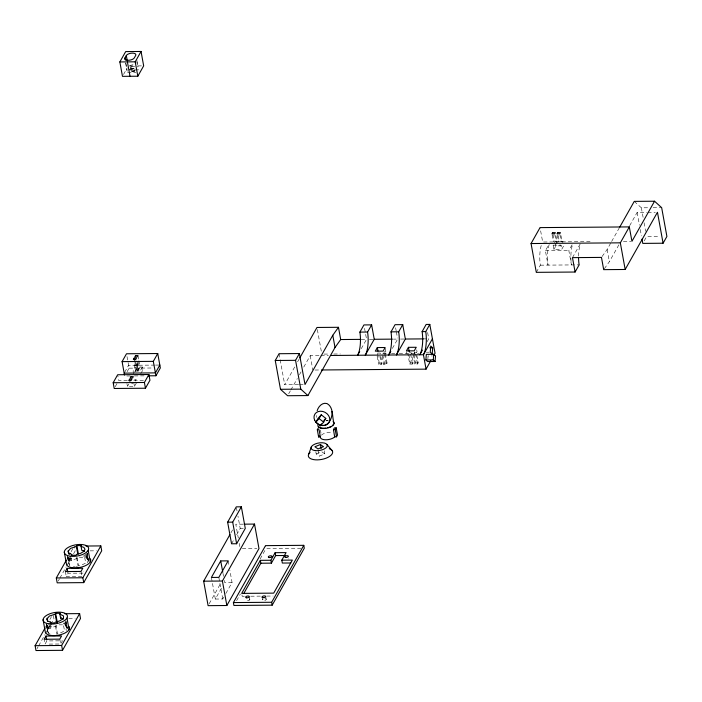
<?xml version="1.0" encoding="UTF-8"?>
<svg xmlns="http://www.w3.org/2000/svg" width="702" height="702" viewBox="0 0 702 702"><rect width="100%" height="100%" fill="white"/><g stroke="black" fill="none" stroke-linecap="round" stroke-linejoin="round"><path stroke-width="0.53" stroke-dasharray="3.51 2.63" d="M88.575 561.065L87.206 553.509L88.329 561.863L86.978 552.93M427.878 358.775L428.106 355.975L432.344 355.94M50.044 633.994L48.473 633.213L47.288 630.712L48.412 628.72L57.266 625.666L57.739 624.833L62.601 624.815L66.251 626.061L67.427 628.571L67.12 629.562L65.751 622.007L64.926 622.999L63.136 623.209L64.514 630.773L61.486 632.555L57.45 633.616L55.923 625.236M67.69 556.8L69.682 565.514L68.559 562.82L69.63 561.021L78.484 557.967L78.949 557.134L85.881 557.59L87.46 558.362L88.347 560.494M123.534 74.456L127.246 67.875M115.216 386.714L117.717 382.283M124.666 372.262L128.598 365.294L154.44 365.093M127.159 371.656L129.115 368.181L126.878 355.87M133.634 373.955L133.108 371.077L135.354 367.093L142.383 367.041L142.901 369.919L140.654 373.903M134.53 372.367L135.881 369.972L135.354 367.093M134.907 362.329L136.241 369.664L135.451 371.06L133.924 362.68M138.899 360.775L140.04 367.058L139.25 368.453L136.908 368.471L137.697 367.076L136.934 362.881M136.715 382.353L134.468 386.337L127.448 386.398L128.791 384.003M137.25 362.311L138.575 369.647L137.794 371.042L135.89 360.565M142.383 367.041L140.137 371.025L133.108 371.077M135.293 381.072L136.197 379.475L133.854 379.492M66.883 559.231L67.936 557.362M71.113 551.737L73.227 547.99M58.248 580.958L59.31 579.089M59.837 578.15L66.181 566.909M66.708 565.97L70.937 558.476M73.578 553.79L75.167 550.973L74.28 546.121M81.871 576.298L66.251 576.421L68.05 573.236L83.67 573.113L83.31 571.165M45.674 626.93L46.727 625.061M49.903 619.436L51.483 616.628M37.039 648.657L38.101 646.788M38.628 645.849L44.972 634.608M45.498 633.669L50.254 625.236M50.781 624.297L53.957 618.673L53.071 613.82M49.21 644.085L60.662 643.997L62.452 640.812L46.841 640.935L45.042 644.12L44.156 639.259M298.596 384.573L284.705 384.678L294.928 366.567M297.613 361.793L299.227 358.933M288.68 393.822L290.295 390.953M290.83 390.005L297.297 378.545M299.447 374.728L301.061 371.867M303.755 367.093L310.223 355.633L319.831 355.563M230.967 532.774L232.573 529.922M231.555 543.787L234.099 539.276M236.644 534.766L240.207 528.457L237.96 516.11M209.187 603.764L220.963 582.879M223.78 597.156L222.745 598.99L215.33 599.052L222.06 587.118M361.276 348.701L366.558 339.338L364.127 325.965M225.851 593.48L232.064 582.467L229.826 570.121M236.6 600.71L240.347 594.067M260.152 558.95L265.514 549.455M377.448 353.088L380.177 353.071L382.011 363.153L381.335 364.347L378.606 364.364L379.282 363.171L377.448 353.088L378.124 351.895M382.213 356.265L383.678 364.329L386.416 364.303L387.083 363.109L385.258 353.027L385.924 351.834L385.301 348.376M392.383 348.464L397.665 339.092L393.41 339.127M383.678 364.329L384.354 363.136L382.52 353.053L385.258 353.027M409.714 364.127L410.38 362.925L408.555 352.852L411.284 352.825L413.118 362.908L412.443 364.101L409.714 364.127L407.88 354.045M412.952 354.001L414.785 364.084L417.514 364.066L418.19 362.864L416.356 352.79L417.032 351.588L416.716 349.859M427.185 341.655L428.773 338.847L427.465 331.642M414.785 364.084L415.461 362.89L413.627 352.808L416.356 352.79M549.201 244.498A17.62 5.563 89.6 0 0 548.025 265.11L545.41 250.711L548.867 244.577M536.302 272.341L540.347 265.172A17.62 5.563 89.6 0 1 541.523 244.559M553.896 249.456L555.914 245.875L563.724 245.814L561.697 249.394L553.896 249.456L553.106 245.138L553.781 243.936M554.457 242.743L555.133 241.549L562.934 241.488L563.408 244.085M572.139 245.928A17.62 5.563 89.6 0 0 571.454 264.926L568.831 250.526L572.297 244.393M572.472 257.634L581.458 241.707M602.097 256.52L607.142 249.438L611.135 242.357M611.635 241.47L619.173 228.106M604.317 268.761L609.371 261.679L619.524 243.682M629.676 225.684L637.153 212.425L646.77 212.346M644.217 240.847L646.603 236.618L659.424 236.521M84.503 555.396L85.39 554.317M77.141 557.537L78.659 565.917L80.625 565.531L85.723 563.074L84.345 555.51L86.574 554.773M321.367 435.196L321.455 435.091A7.819 3.571 -10.3 0 1 332.055 432.344M134.723 66.62C133.301 66.865 129.115 65.655 130.467 68.498L136.241 68.445M130.467 68.498L135.916 68.05M129.177 69.84C135.925 67.515 137.188 72.903 129.44 71.279M316.207 453.948L321.735 451.728L324.789 453.878L319.261 456.107L316.207 453.948L315.83 451.895M75.763 566.918L77.378 566.804M129.405 65.979L133.792 65.944M138.18 65.909L141.471 65.883M128.931 69.946L138.294 69.875L137.776 66.997A4.94 2.255 -10.3 0 0 137.82 65.804M131.037 70.867L134.889 70.841M127.58 72.341L135.907 72.271M634.257 201.377L641.365 207.81L648.841 207.757M653.114 207.722L661.661 207.652M647.841 212.337L655.317 212.285M590.084 241.637L542.672 242.014L540.049 227.606M623.394 241.374L630.87 241.321M553.106 245.138L560.916 245.077L561.697 249.394M545.41 250.711L568.831 250.526M540.347 265.172L579.132 264.873M361.17 339.382L366.558 339.338M369.445 339.312L374.245 339.277M400.552 339.066L405.352 339.031M423.446 338.89L426.64 338.864M383.976 351.851L385.924 351.834M426.342 352.22L429.264 352.202M323.999 354.089L329.44 354.054M333.801 354.019L340.33 353.966M382.783 353.632L390.4 353.571M391.488 353.562L394.761 353.536M399.113 353.501L418.708 353.352M320.902 355.554L328.387 355.493M379.282 363.171L382.011 363.153M384.354 363.136L387.083 363.109M410.38 362.925L413.118 362.908M415.461 362.89L418.19 362.864M155.519 365.084L159.828 365.049M129.115 368.181L152.808 367.988M136.241 369.664L138.575 369.647M135.881 369.972L142.901 369.919M315.014 370.024L321.542 369.972M126.851 375.991L130.089 375.965M134.389 375.93L146.235 375.842M127.325 380.449L118.708 380.519L117.839 375.719M133.792 380.396L143.48 380.317M131.607 383.476L133.169 383.467M299.657 384.564L303.94 384.529M243.076 524.175L235.784 524.227L238.303 538.065M240.207 528.457L243.252 528.431M242.322 548.701L256.888 548.578M301.026 548.236L266.049 548.508L265.523 545.629M90.031 550.859L96.402 550.807M232.064 582.467L224.649 582.52L224.28 580.466M244.349 596.252L242.216 596.27L241.69 593.392M250.746 596.209L260.354 596.13M266.751 596.077L273.157 596.033M68.822 618.559L75.193 618.506M73.333 566.768L74.868 566.865M49.842 625.736L51.386 626.087L50.921 626.921L47.095 625.657L46.472 624.499L47.85 632.063M68.305 557.958L72.13 559.222L72.604 558.388L71.051 558.037A8.643 3.949 -10.3 0 1 69.735 557.379M641.365 207.81L643.304 218.48M644.076 222.753L645.629 231.283M637.153 212.425L639.478 225.237M640.259 229.51L641.426 235.916M607.142 249.438L609.371 261.679M560.977 235.626L562.258 242.681M559.942 234.801L561.223 241.865M558.248 235.644L559.345 241.699M557.204 234.828L558.494 241.883M555.905 235.67L557.186 242.725M554.861 234.845L556.51 243.919M555.44 243.278L555.914 245.875M552.992 234.679L554.273 241.734M552.132 234.863L553.413 241.927M415.689 353.983L417.514 364.066M414.382 351.72L415.014 355.177M410.609 354.019L412.443 364.101M406.572 351.781L406.888 353.51M395.612 327.773L396.174 330.861M396.358 331.888L397.481 338.066M384.582 354.229L386.416 364.303M379.87 356.283L381.335 364.347M377.141 356.3L378.606 364.364M317.365 329.598L321.437 351.974M310.223 355.633L312.838 370.042M320.437 430.054L320.998 433.143M324.227 450.798L324.789 453.878M318.138 449.929L319.261 456.107M279.08 353.72L284.705 384.678M265.698 596.542L266.225 599.42M262.039 597.033L262.566 599.912M236.46 507.879L237.022 510.968M249.307 596.674L249.824 599.552M239.268 543.392L239.847 546.586M228.141 560.863L229.08 566.005M136.82 60.091L137.961 66.374M136.82 61.758L137.39 64.9M134.336 69.568L134.6 71.007M133.863 69.796L134.117 71.244M130.976 66.655L131.23 68.094M222.964 573.262L223.526 576.351M130.493 66.883L130.756 68.322M125.912 63.171L127.053 69.454A4.94 2.255 -10.3 0 0 127.474 71.139M125.535 62.741L126.869 70.077M218.822 577.386L222.745 598.99M211.399 577.448L215.33 599.052M137.943 355.537L138.706 359.722M138.11 362.162L139.25 368.453M135.767 362.188L136.908 368.471M133.95 383.459L134.468 386.337M126.922 383.511L127.448 386.398M86.706 551.956L88.329 560.872M86.776 554.589L87.46 558.362M86.135 555.3L87.513 562.864M80.984 571.437L81.695 575.324M76.483 557.318L78.001 565.698M70.902 557.976L71.42 560.81M68.936 557.239L69.63 561.021M67.603 555.405L68.805 562.021M67.585 556.774L69.059 564.364M67.532 557.142L68.559 562.82M65.374 571.56L66.251 576.421M66.049 621.007L66.743 624.789M66.909 625.736L67.427 628.571M65.663 620.603L67.138 628.193M65.558 622.288L66.251 626.061M64.926 622.999L66.304 630.563M59.775 639.136L60.662 643.997M55.458 626.061L56.985 634.441M49.693 625.675L50.202 628.509M47.727 624.938L48.412 628.72M47.095 625.657L48.473 633.213M46.393 623.104L47.596 629.72M46.376 624.473L47.578 631.089M46.262 625.043L47.288 630.712M316.348 415.435L316.356 417.365M578.553 256.107A17.62 5.563 89.6 0 1 579.817 245.867M129.703 65.865A4.94 2.255 -10.3 0 1 134.433 64.645M135.126 70.586A4.94 2.255 -10.3 0 1 131.651 71.718M46.92 628.185A12.346 5.642 -10.3 0 1 51.457 625.482M63.645 623.85A12.346 5.642 -10.3 0 1 66.128 624.42M68.129 560.486A12.346 5.642 -10.3 0 1 71.771 558.169M82.941 555.984A12.346 5.642 -10.3 0 1 87.346 556.721M326.114 420.858A7.819 3.571 -10.3 0 1 328.106 420.709M326.123 420.665A8.231 3.764 -10.3 0 1 328.22 420.507M288.689 558.801A1.852 0.842 -10.3 0 1 288.864 558.985M264.9 598.771A1.852 0.842 -10.3 0 1 266.04 599.806A1.852 0.842 -10.3 0 1 263.32 600.517A1.852 0.842 -10.3 0 1 263.127 599.227M249.315 599.017A1.852 0.842 -10.3 0 1 249.263 600.228A1.852 0.842 -10.3 0 1 246.683 600.579A1.852 0.842 -10.3 0 1 246.727 599.359"/><path stroke-width="1.05" d="M425.86 359.959L426.333 354.37L433.748 354.308L435.53 355.914L435.056 361.512L427.641 361.565L425.86 359.959L433.283 359.898L435.056 361.512M432.713 347.815L432.195 353.966L430.247 352.193L430.756 346.042L432.713 347.815L429.791 347.832M433.283 359.898L433.748 354.308M63.452 619.076A8.643 3.949 -10.3 0 0 62.127 618.427L60.583 618.067L59.863 614.11L60.328 613.276L55.642 613.311L55.177 614.145L49.342 616.084L46.736 619.261L47.797 621.121L50.667 622.13L51.027 624.113M76.386 546.446L70.56 548.385L67.945 551.561L69.015 553.422L71.885 554.431L71.411 555.256L76.097 555.221L76.562 554.396L80.607 553.334L83.784 551.439L85.003 549.271L83.942 547.42L81.072 546.41L81.537 545.577L76.851 545.612L76.386 546.446L77.72 553.781M317.322 429.756L319.077 429.738L320.384 436.942L318.629 436.96L317.322 429.756L318.304 428.009M318.629 436.96L319.217 435.696M320.384 436.942L320.349 437.048A7.819 3.571 -10.3 0 0 325.939 439.794A7.819 3.571 -10.3 0 0 334.678 436.934L333.459 429.624L334.442 427.887L336.205 427.869L337.513 435.073L336.53 436.82L334.766 436.828M336.205 427.869L335.223 429.615L336.53 436.82M308.783 454.01L311.381 446.779M317.181 410.679C318.357 406.546 322.393 402.062 327.071 403.589C333.941 407.406 331.783 417.146 334.099 423.403M119.849 61.943L125.693 51.588L141.049 51.465L143.664 65.865L137.829 76.22L122.473 76.343L119.849 61.943L135.205 61.82L141.049 51.465M124.965 57.933L126.307 55.546A4.94 2.255 -10.3 0 1 132.345 53.124A4.94 2.255 -10.3 0 1 135.679 55.476L134.328 57.862A4.94 2.255 -10.3 0 1 128.299 60.284A4.94 2.255 -10.3 0 1 124.965 57.933L125.342 60.03M124.526 375.052L122.087 361.609L126.5 353.773L157.731 353.527L160.346 367.936L155.932 375.763L148.394 375.824M113.171 382.722L117.664 374.754L148.894 374.508L149.947 380.273L145.454 388.232L114.215 388.478L113.171 382.722L144.401 382.476L148.894 374.508M134.143 358.143L133.354 359.538L135.697 359.521L136.486 358.125L134.143 358.143L134.521 360.24M129.528 379.22L128.738 380.616L131.081 380.598L131.871 379.203L129.528 379.22L129.879 381.142M155.932 375.763L153.317 361.363L157.731 353.527M159.828 365.049L155.405 372.885L124.175 373.131M85.96 546.024L100.825 545.91L101.711 550.772L83.74 582.625L57.195 582.836L56.309 577.974L66.357 560.17M67.164 568.374L65.374 571.56L80.984 571.437L82.783 568.251L67.164 568.374L67.875 572.262M64.751 613.723L79.616 613.609L80.502 618.471L62.531 650.324L35.986 650.535L35.1 645.673L45.139 627.869M50.667 622.13L50.202 622.964L54.888 622.92L55.353 622.095L59.398 621.033L62.575 619.138L63.461 618.058L63.54 615.97L59.863 614.11M45.955 636.073L44.156 639.259L59.775 639.136L61.574 635.951L45.955 636.073L46.665 639.961M83.74 582.625L82.854 577.764L100.825 545.91M60.583 618.067L61.048 617.242M62.531 650.324L61.644 645.463L79.616 613.609M338.469 327.299L340.698 339.54L335.012 347.516L307.906 395.568L287.601 395.726L280.493 389.294L275.254 360.486L279.08 353.72L299.377 353.554L305.001 384.52L332.792 335.266L338.469 327.299L316.979 327.465L299.763 357.985M307.906 395.568L300.789 389.136L295.56 360.328L299.377 353.554M227.632 522.183L236.276 506.853L241.356 506.809L245.279 528.413L236.627 543.752L231.555 543.787L227.632 522.183L232.704 522.148L241.356 506.809M244.112 524.166L254.528 524.078L258.977 548.569L226.851 605.51L208.108 605.659L203.659 581.177L229.896 534.67M220.726 560.924L211.399 577.448L218.822 577.386L228.141 560.863L220.726 560.924L222.78 572.235M359.687 351.518L357.572 355.265A17.62 5.563 89.6 0 0 359.898 332.099L363.943 324.929L371.63 324.877L374.245 339.277L365.259 355.203A17.62 5.563 89.6 0 0 367.585 332.037L371.63 324.877M226.851 605.51L222.402 581.028L254.528 524.078M315.856 422.209L317.997 418.427L321.244 414.794L325.798 418.366L323.666 422.148L320.419 425.781L315.856 422.209L319.112 418.576L321.244 414.794M320.419 425.781L321.481 423.885M233.397 602.579L265.523 545.629L303.782 545.331L304.299 548.209L272.183 605.159L233.924 605.457L233.397 602.579L271.656 602.272L303.782 545.331M377.334 347.578L375.316 351.158L383.116 351.097L385.144 347.516L377.334 347.578L377.966 351.035M281.809 560.17L286.074 552.606L275.14 552.693L270.875 560.257L260.337 560.336L241.69 593.392L273.701 593.137L292.348 560.091L281.809 560.17L282.327 563.048L290.76 562.986M390.795 351.272L388.68 355.019A17.62 5.563 89.6 0 0 391.005 331.853L395.05 324.693L402.737 324.631L405.352 339.031L396.367 354.958A17.62 5.563 89.6 0 0 398.692 331.8L402.737 324.631M243.813 593.436L260.854 563.223L260.337 560.336M260.854 563.223L271.402 563.136L275.667 555.572L275.14 552.693M408.441 347.332L406.423 350.912L414.224 350.851L416.251 347.271L408.441 347.332L409.222 351.649M422.428 350.087L419.787 354.773A17.62 5.563 89.6 0 0 422.113 331.616L426.158 324.447L429.799 324.412L435.038 353.22L433.976 355.098M321.542 369.972L426.053 369.147L423.429 354.747A17.62 5.563 89.6 0 0 425.754 331.581L429.799 324.412M432.414 338.82L423.429 354.747L330.519 355.475M426.053 369.147L430.809 360.714M578.571 258.354A17.62 5.563 89.6 0 0 579.132 264.873L575.087 272.034L536.302 272.341L531.063 243.541L540.049 227.606L629.317 226.904L631.94 241.312L654.554 201.22L661.661 207.652L666.9 236.46L663.083 243.225L642.778 243.392L642.005 239.119M619.717 227.15L634.257 201.377L654.554 201.22M575.087 272.034L572.472 257.634L601.465 257.406L603.685 269.647L625.175 269.48L620.331 242.839L629.317 226.904M625.175 269.48L657.458 212.267L663.083 243.225M68.998 554.448L70.042 553.246M323.85 420.542L325.798 418.366M320.428 444.524L314.891 446.744L317.953 448.903L323.482 446.683L320.428 444.524L321.174 448.639M531.063 243.541L620.331 242.839M359.898 332.099L367.585 332.037M391.005 331.853L398.692 331.8M422.113 331.616L425.754 331.581M340.698 339.54L360.091 339.382M374.245 339.277L392.348 339.136M405.352 339.031L423.446 338.89M122.087 361.609L153.317 361.363M275.254 360.486L295.56 360.328M280.493 389.294L300.789 389.136M333.459 429.624L335.223 429.615M275.667 555.572L285.503 555.493M56.309 577.974L82.854 577.764M203.659 581.177L222.402 581.028M35.1 645.673L61.644 645.463M321.218 425.228C328.624 427.027 332.722 417.585 331.932 411.46M319.112 418.576L323.666 422.148M327.071 444.673L332.327 450.851M332.792 335.266L335.012 347.516M270.875 560.257L271.402 563.136M271.656 602.272L272.183 605.159M232.704 522.148L236.627 543.752M135.205 61.82L137.829 76.22M126.307 55.546L127.264 60.784M127.404 61.881L130.019 76.281M144.401 382.476L145.454 388.232M88.189 550.324L90.277 561.846M81.072 546.41L81.792 550.368L83.336 550.728A8.643 3.949 -10.3 0 1 84.661 551.377M76.851 545.612L78.378 553.992M68.278 550.482L68.814 553.457M64.294 552.053L66.383 563.574A12.346 5.642 -10.3 0 0 79.94 567.427A12.346 5.642 -10.3 0 0 90.4 558.871M66.98 618.023L69.068 629.545M55.642 613.311L57.353 622.744M55.177 614.145L56.695 622.525M47.069 618.181L47.604 621.156M43.076 619.752L45.174 631.273A12.346 5.642 -10.3 0 0 58.731 635.126A12.346 5.642 -10.3 0 0 69.182 626.57M329.273 448.692A12.346 5.642 -10.3 0 1 329.686 456.353A12.346 5.642 -10.3 0 1 313.329 459.556A12.346 5.642 -10.3 0 1 310.056 452.457M333.389 424.438A7.819 3.571 -10.3 0 1 332.59 425.412M331.335 426.333A7.819 3.571 -10.3 0 1 327.834 427.737M325.833 428.132A7.819 3.571 -10.3 0 1 318.489 426.439M333.081 421.63A8.231 3.764 -10.3 0 1 326.886 428.15A8.231 3.764 -10.3 0 1 318.164 424.552M135.6 355.554L134.819 356.949L137.162 356.932L137.943 355.537L135.6 355.554M130.984 376.632L130.203 378.027L132.546 378.009L133.327 376.614L130.984 376.632M552.623 232.66L551.947 233.863L554.685 233.836L555.352 232.643L552.623 232.66M557.695 232.625L557.019 233.819L559.757 233.801L560.433 232.599L557.695 232.625M48.982 623.911A12.346 5.642 -10.3 0 0 67.453 616.488A12.346 5.642 -10.3 0 0 49.368 613.96A12.346 5.642 -10.3 0 0 48.982 623.911M314.996 450.579A8.231 3.764 -10.3 0 0 327.316 445.621A8.231 3.764 -10.3 0 0 315.259 443.945A8.231 3.764 -10.3 0 0 314.996 450.579M70.191 556.212A12.346 5.642 -10.3 0 0 88.663 548.788A12.346 5.642 -10.3 0 0 70.577 546.261A12.346 5.642 -10.3 0 0 70.191 556.212M314.698 420.314A8.231 6.844 29.4 0 0 328.343 423.438A8.231 6.844 29.4 0 0 322.657 411.425A8.231 6.844 29.4 0 0 314.698 420.314M269.226 557.555A1.852 0.842 -10.3 0 0 271.99 556.44A1.852 0.842 -10.3 0 0 269.278 556.063A1.852 0.842 -10.3 0 0 269.226 557.555M246.534 597.788A1.852 0.842 -10.3 0 0 249.307 596.674A1.852 0.842 -10.3 0 0 246.586 596.288A1.852 0.842 -10.3 0 0 246.534 597.788M285.617 557.432A1.852 0.842 -10.3 0 0 288.39 556.317A1.852 0.842 -10.3 0 0 285.679 555.94A1.852 0.842 -10.3 0 0 285.617 557.432M262.925 597.656A1.852 0.842 -10.3 0 0 265.698 596.542A1.852 0.842 -10.3 0 0 262.987 596.165A1.852 0.842 -10.3 0 0 262.925 597.656"/></g></svg>
